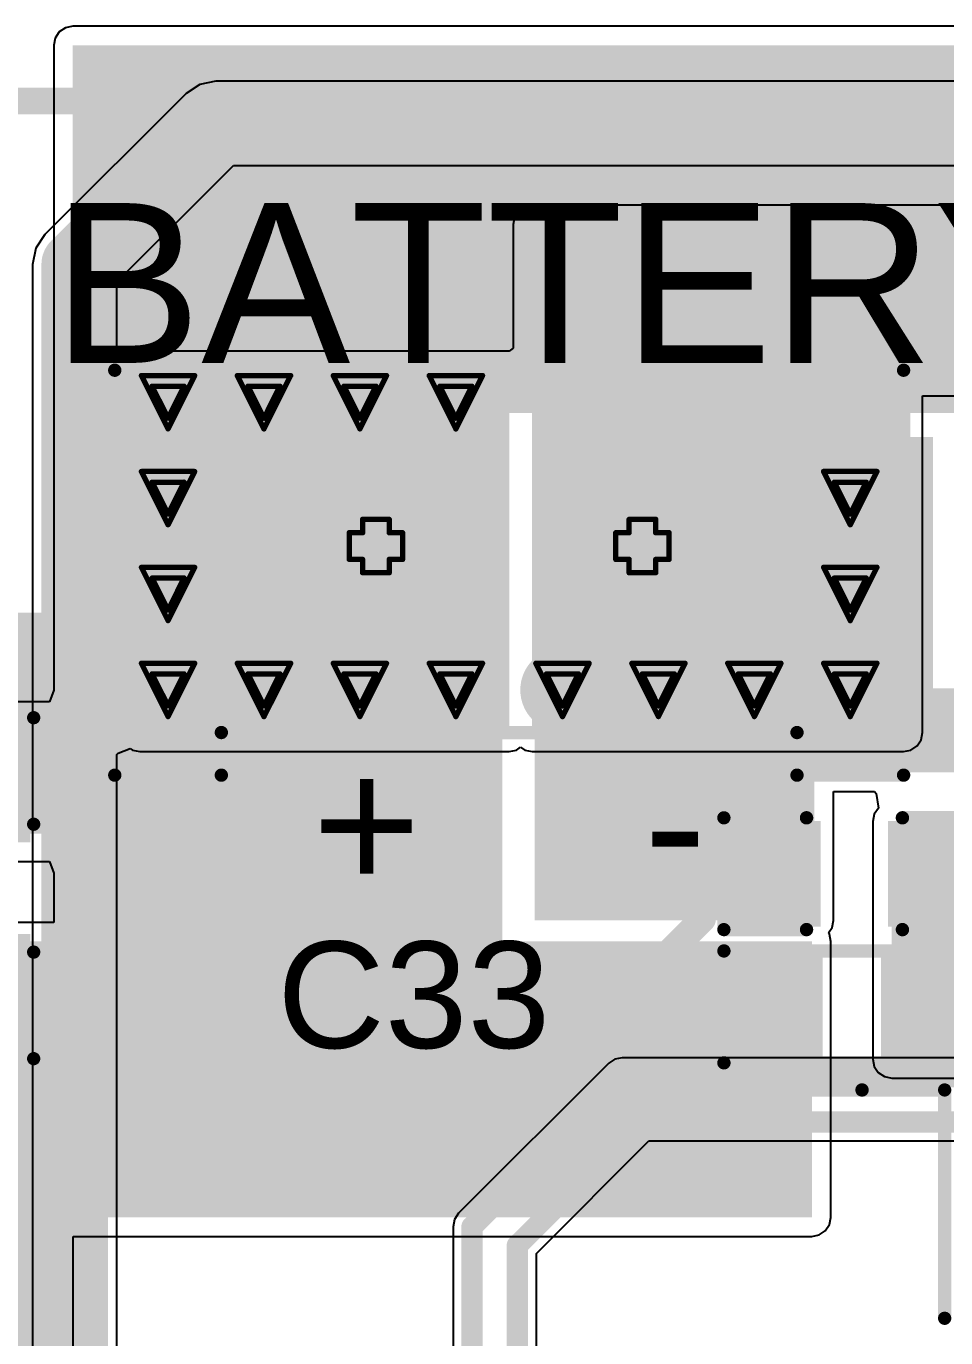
# Model space of a CAD drawing. Header units: millimetres. Extents: x -6 to 194, y -120 to 229.
# Drawn here: x 5.7 to 14.46, y 23.36 to 35.87 of the extents above; entities that cross this region are included whole.
import ezdxf

# ---------------------------------------------------------------- set-up
doc = ezdxf.new("R2010")
doc.units = ezdxf.units.MM
for name, color, linetype in [('BottomLayer', 5, 'Continuous'), ('BottomSolder', 6, 'Continuous'), ('DrillDrawing', 1, 'Continuous'), ('MultiLayer', 9, 'Continuous'), ('PadHoleLayer', 156, 'Continuous'), ('TopLayer', 1, 'Continuous'), ('TopOverlay', 2, 'Continuous'), ('TopPaste', 8, 'Continuous'), ('TopSolder', 216, 'Continuous'), ('ViaHoleLayer', 16, 'Continuous')]:
    doc.layers.add(name, color=color, linetype=linetype)
doc.styles.add('Arial', font='', dxfattribs={"height": 0.2})
doc.styles.get('Arial').set_extended_font_data('Arial')

# ---------------------------------------------------------------- blocks, each defined once
blk = doc.blocks.new('R___0603_5')
at = {"layer": 'TopLayer'}
for points in [[(-0.381, 0.4445), (-0.381, -0.4445), (-1.143, -0.4445), (-1.143, 0.4445)], [(1.143, 0.4445), (1.143, -0.4445), (0.381, -0.4445), (0.381, 0.4445)]]:
    blk.add_hatch(color=1, dxfattribs=at).paths.add_polyline_path(points)
at = {"layer": 'TopPaste'}
for points in [[(-0.381, 0.4445), (-0.381, -0.4445), (-1.143, -0.4445), (-1.143, 0.4445)], [(1.143, 0.4445), (1.143, -0.4445), (0.381, -0.4445), (0.381, 0.4445)]]:
    blk.add_hatch(color=8, dxfattribs=at).paths.add_polyline_path(points)
at = {"layer": 'TopSolder'}
for points in [[(-0.2794, 0.5461), (-0.2794, -0.5461), (-1.2446, -0.5461), (-1.2446, 0.5461)], [(1.2446, 0.5461), (1.2446, -0.5461), (0.2794, -0.5461), (0.2794, 0.5461)]]:
    blk.add_hatch(color=216, dxfattribs=at).paths.add_polyline_path(points)
at = {"layer": 'TopOverlay', "const_width": 0.127}
for points in [[(-1.2192, 0.5334), (1.2192, 0.5334)], [(-1.2192, -0.5334), (-1.2192, 0.5334)], [(1.2192, -0.5334), (1.2192, 0.5334)], [(-1.2192, -0.5334), (1.2192, -0.5334)]]:
    blk.add_lwpolyline(points, dxfattribs=at)
at = {"layer": 'TopOverlay', "const_width": 0.0635}
for points in [[(-1.25095, 0.5334, 1), (-1.18745, 0.5334, 1)], [(-1.25095, 0.5334, 1), (-1.18745, 0.5334, 1)], [(1.18745, 0.5334, 1), (1.25095, 0.5334, 1)], [(1.18745, 0.5334, 1), (1.25095, 0.5334, 1)], [(-1.25095, -0.5334, 1), (-1.18745, -0.5334, 1)], [(-1.25095, -0.5334, 1), (-1.18745, -0.5334, 1)], [(1.18745, -0.5334, 1), (1.25095, -0.5334, 1)], [(1.18745, -0.5334, 1), (1.25095, -0.5334, 1)]]:
    blk.add_lwpolyline(points, format="xyb", close=True, dxfattribs=at)
blk = doc.blocks.new('C___0603_7')
at = {"layer": 'TopLayer'}
for points in [[(-0.381, 0.445), (-0.381, -0.445), (-1.143, -0.445), (-1.143, 0.445)], [(1.143, 0.445), (1.143, -0.445), (0.381, -0.445), (0.381, 0.445)]]:
    blk.add_hatch(color=1, dxfattribs=at).paths.add_polyline_path(points)
at = {"layer": 'TopPaste'}
for points in [[(-0.381, 0.445), (-0.381, -0.445), (-1.143, -0.445), (-1.143, 0.445)], [(1.143, 0.445), (1.143, -0.445), (0.381, -0.445), (0.381, 0.445)]]:
    blk.add_hatch(color=8, dxfattribs=at).paths.add_polyline_path(points)
at = {"layer": 'TopSolder'}
for points in [[(-0.321, 0.504), (-0.321, -0.504), (-1.203, -0.504), (-1.203, 0.504)], [(1.203, 0.504), (1.203, -0.504), (0.321, -0.504), (0.321, 0.504)]]:
    blk.add_hatch(color=216, dxfattribs=at).paths.add_polyline_path(points)
at = {"layer": 'TopOverlay', "const_width": 0.127}
for points in [[(-1.245, 0.533), (-0.457, 0.533)], [(-1.245, -0.533), (-1.245, 0.533)], [(0.457, 0.533), (1.245, 0.533)], [(1.245, -0.533), (1.245, 0.533)], [(-1.245, -0.533), (-0.457, -0.533)], [(0.457, -0.533), (1.245, -0.533)]]:
    blk.add_lwpolyline(points, dxfattribs=at)
at = {"layer": 'TopOverlay', "const_width": 0.0635}
for points in [[(-1.276, 0.533, 1), (-1.213, 0.533, 1)], [(-1.276, 0.533, 1), (-1.213, 0.533, 1)], [(-0.489, 0.533, 1), (-0.425, 0.533, 1)], [(0.425, 0.533, 1), (0.489, 0.533, 1)], [(1.213, 0.533, 1), (1.276, 0.533, 1)], [(1.213, 0.533, 1), (1.276, 0.533, 1)], [(-1.276, -0.533, 1), (-1.213, -0.533, 1)], [(-1.276, -0.533, 1), (-1.213, -0.533, 1)], [(-0.489, -0.533, 1), (-0.425, -0.533, 1)], [(0.425, -0.533, 1), (0.489, -0.533, 1)], [(1.213, -0.533, 1), (1.276, -0.533, 1)], [(1.213, -0.533, 1), (1.276, -0.533, 1)]]:
    blk.add_lwpolyline(points, format="xyb", close=True, dxfattribs=at)
blk = doc.blocks.new('YSPI1040_2R2M_36')
at = {"layer": 'TopLayer'}
for points in [[(-6.8, 2.05), (-2.7, 2.05), (-2.7, -2.05), (-6.8, -2.05)], [(2.7, 2.05), (6.8, 2.05), (6.8, -2.05), (2.7, -2.05)]]:
    blk.add_hatch(color=1, dxfattribs=at).paths.add_polyline_path(points)
at = {"layer": 'TopPaste'}
for points in [[(-6.8, 2.05), (-2.7, 2.05), (-2.7, -2.05), (-6.8, -2.05)], [(2.7, 2.05), (6.8, 2.05), (6.8, -2.05), (2.7, -2.05)]]:
    blk.add_hatch(color=8, dxfattribs=at).paths.add_polyline_path(points)
at = {"layer": 'TopSolder'}
for points in [[(-6.902, 2.152), (-2.598, 2.152), (-2.598, -2.152), (-6.902, -2.152)], [(2.598, 2.152), (6.902, 2.152), (6.902, -2.152), (2.598, -2.152)]]:
    blk.add_hatch(color=216, dxfattribs=at).paths.add_polyline_path(points)
at = {"layer": 'TopOverlay', "const_width": 0.127}
for points in [[(-5.787, 5), (5.787, 5)], [(-5.787, 2.823), (-5.787, 5)], [(-5, 5), (5, 5)], [(5.787, 2.823), (5.787, 5)], [(-5.787, -5), (-5.787, -2.823)], [(5.787, -5), (5.787, -2.823)], [(-5.787, -5), (5.787, -5)]]:
    blk.add_lwpolyline(points, dxfattribs=at)
at = {"layer": 'TopOverlay', "const_width": 0.0635}
for points in [[(-5.819, 5, 1), (-5.756, 5, 1)], [(-5.819, 5, 1), (-5.756, 5, 1)], [(-5.032, 5, 1), (-4.968, 5, 1)], [(4.968, 5, 1), (5.032, 5, 1)], [(5.756, 5, 1), (5.819, 5, 1)], [(5.756, 5, 1), (5.819, 5, 1)], [(-5.819, 2.823, 1), (-5.756, 2.823, 1)], [(5.756, 2.823, 1), (5.819, 2.823, 1)], [(-5.819, -2.823, 1), (-5.756, -2.823, 1)], [(5.756, -2.823, 1), (5.819, -2.823, 1)], [(-5.819, -5, 1), (-5.756, -5, 1)], [(-5.819, -5, 1), (-5.756, -5, 1)], [(5.756, -5, 1), (5.819, -5, 1)], [(5.756, -5, 1), (5.819, -5, 1)]]:
    blk.add_lwpolyline(points, format="xyb", close=True, dxfattribs=at)
blk = doc.blocks.new('B2B_EH_A_LF__SN___42')
at = {"layer": 'BottomLayer'}
h = blk.add_hatch(color=5, dxfattribs=at)
edge = h.paths.add_edge_path()
edge.add_arc((-1.27, 0), 0.762, 0, 360)
h = blk.add_hatch(color=5, dxfattribs=at)
edge = h.paths.add_edge_path()
edge.add_arc((1.27, 0), 0.762, 0, 360)
at = {"layer": 'BottomSolder'}
h = blk.add_hatch(color=6, dxfattribs=at)
edge = h.paths.add_edge_path()
edge.add_arc((-1.27, 0), 0.8636, 0, 360)
h = blk.add_hatch(color=6, dxfattribs=at)
edge = h.paths.add_edge_path()
edge.add_arc((1.27, 0), 0.8636, 0, 360)
at = {"layer": 'MultiLayer'}
h = blk.add_hatch(color=9, dxfattribs=at)
edge = h.paths.add_edge_path()
edge.add_arc((-1.27, 0), 0.762, 0, 360)
h = blk.add_hatch(color=9, dxfattribs=at)
edge = h.paths.add_edge_path()
edge.add_arc((1.27, 0), 0.762, 0, 360)
at = {"layer": 'PadHoleLayer'}
h = blk.add_hatch(color=156, dxfattribs=at)
edge = h.paths.add_edge_path()
edge.add_arc((-1.27, 0), 0.45, 0, 360)
h = blk.add_hatch(color=156, dxfattribs=at)
edge = h.paths.add_edge_path()
edge.add_arc((1.27, 0), 0.45, 0, 360)
at = {"layer": 'TopLayer'}
h = blk.add_hatch(color=1, dxfattribs=at)
edge = h.paths.add_edge_path()
edge.add_arc((-1.27, 0), 0.762, 0, 360)
h = blk.add_hatch(color=1, dxfattribs=at)
edge = h.paths.add_edge_path()
edge.add_arc((1.27, 0), 0.762, 0, 360)
at = {"layer": 'TopSolder'}
h = blk.add_hatch(color=216, dxfattribs=at)
edge = h.paths.add_edge_path()
edge.add_arc((-1.27, 0), 0.8636, 0, 360)
h = blk.add_hatch(color=216, dxfattribs=at)
edge = h.paths.add_edge_path()
edge.add_arc((1.27, 0), 0.8636, 0, 360)
at = {"layer": 'TopOverlay'}
for points, const_width in [([(-3.7592, 1.6764), (3.7592, 1.6764)], 0.127), ([(-3.7592, -2.1844), (-3.7592, 1.6764)], 0.127), ([(3.7592, -2.1844), (3.7592, 1.6764)], 0.127), ([(-2.5654, 0.2794), (-2.2606, -0.0254)], 0.254), ([(-2.5654, -0.3302), (-2.5654, 0.2794)], 0.254), ([(-2.5654, -0.3302), (-2.2606, -0.0254)], 0.254), ([(-2.7432, -2.1844), (-2.7432, -1.778)], 0.127), ([(-2.7432, -1.778), (2.7432, -1.778)], 0.127), ([(2.7432, -2.1844), (2.7432, -1.778)], 0.127), ([(-3.7592, -2.1844), (-2.7432, -2.1844)], 0.127), ([(2.7432, -2.1844), (3.7592, -2.1844)], 0.127)]:
    blk.add_lwpolyline(points, dxfattribs=dict(at, const_width=const_width))
for points, const_width in [([(-3.79095, 1.6764, 1), (-3.72745, 1.6764, 1)], 0.0635), ([(-3.79095, 1.6764, 1), (-3.72745, 1.6764, 1)], 0.0635), ([(3.72745, 1.6764, 1), (3.79095, 1.6764, 1)], 0.0635), ([(3.72745, 1.6764, 1), (3.79095, 1.6764, 1)], 0.0635), ([(-2.6289, 0.2794, 1), (-2.5019, 0.2794, 1)], 0.127), ([(-2.6289, 0.2794, 1), (-2.5019, 0.2794, 1)], 0.127), ([(-2.3241, -0.0254, 1), (-2.1971, -0.0254, 1)], 0.127), ([(-2.3241, -0.0254, 1), (-2.1971, -0.0254, 1)], 0.127), ([(-2.6289, -0.3302, 1), (-2.5019, -0.3302, 1)], 0.127), ([(-2.6289, -0.3302, 1), (-2.5019, -0.3302, 1)], 0.127), ([(-2.77495, -1.778, 1), (-2.71145, -1.778, 1)], 0.0635), ([(-2.77495, -1.778, 1), (-2.71145, -1.778, 1)], 0.0635), ([(2.71145, -1.778, 1), (2.77495, -1.778, 1)], 0.0635), ([(2.71145, -1.778, 1), (2.77495, -1.778, 1)], 0.0635), ([(-3.79095, -2.1844, 1), (-3.72745, -2.1844, 1)], 0.0635), ([(-3.79095, -2.1844, 1), (-3.72745, -2.1844, 1)], 0.0635), ([(-2.77495, -2.1844, 1), (-2.71145, -2.1844, 1)], 0.0635), ([(-2.77495, -2.1844, 1), (-2.71145, -2.1844, 1)], 0.0635), ([(2.71145, -2.1844, 1), (2.77495, -2.1844, 1)], 0.0635), ([(2.71145, -2.1844, 1), (2.77495, -2.1844, 1)], 0.0635), ([(3.72745, -2.1844, 1), (3.79095, -2.1844, 1)], 0.0635), ([(3.72745, -2.1844, 1), (3.79095, -2.1844, 1)], 0.0635)]:
    blk.add_lwpolyline(points, format="xyb", close=True, dxfattribs=dict(at, const_width=const_width))
blk = doc.blocks.new('C___0805_63')
at = {"layer": 'TopLayer'}
for points in [[(-1.524, 0.762), (-0.508, 0.762), (-0.508, -0.762), (-1.524, -0.762)], [(0.508, 0.762), (1.524, 0.762), (1.524, -0.762), (0.508, -0.762)]]:
    blk.add_hatch(color=1, dxfattribs=at).paths.add_polyline_path(points)
at = {"layer": 'TopPaste'}
for points in [[(-1.524, 0.762), (-0.508, 0.762), (-0.508, -0.762), (-1.524, -0.762)], [(0.508, 0.762), (1.524, 0.762), (1.524, -0.762), (0.508, -0.762)]]:
    blk.add_hatch(color=8, dxfattribs=at).paths.add_polyline_path(points)
at = {"layer": 'TopSolder'}
for points in [[(-1.594, 0.832), (-0.438, 0.832), (-0.438, -0.832), (-1.594, -0.832)], [(0.438, 0.832), (1.594, 0.832), (1.594, -0.832), (0.438, -0.832)]]:
    blk.add_hatch(color=216, dxfattribs=at).paths.add_polyline_path(points)
at = {"layer": 'TopOverlay', "const_width": 0.127}
for points in [[(-1.626, -0.864), (-1.626, 0.864)], [(-0.61, 0.864), (-1.626, 0.864)], [(1.626, 0.864), (0.61, 0.864)], [(1.626, -0.864), (1.626, 0.864)], [(-0.61, -0.864), (-1.626, -0.864)], [(1.626, -0.864), (0.61, -0.864)]]:
    blk.add_lwpolyline(points, dxfattribs=at)
at = {"layer": 'TopOverlay', "const_width": 0.0635}
for points in [[(-1.657, 0.864, 1), (-1.594, 0.864, 1)], [(-1.657, 0.864, 1), (-1.594, 0.864, 1)], [(-0.641, 0.864, 1), (-0.578, 0.864, 1)], [(0.578, 0.864, 1), (0.641, 0.864, 1)], [(1.594, 0.864, 1), (1.657, 0.864, 1)], [(1.594, 0.864, 1), (1.657, 0.864, 1)], [(-1.657, -0.864, 1), (-1.594, -0.864, 1)], [(-1.657, -0.864, 1), (-1.594, -0.864, 1)], [(-0.641, -0.864, 1), (-0.578, -0.864, 1)], [(0.578, -0.864, 1), (0.641, -0.864, 1)], [(1.594, -0.864, 1), (1.657, -0.864, 1)], [(1.594, -0.864, 1), (1.657, -0.864, 1)]]:
    blk.add_lwpolyline(points, format="xyb", close=True, dxfattribs=at)

msp = doc.modelspace()

# ---------------------------------------------------------------- hatches: boundary and pattern name
at = {"layer": 'BottomLayer'}
for points in [[(10.517, 32.525), (21.089, 32.525), (21.089, 33.979), (10.517, 33.979)], [(10.517, 29.134), (14.057, 29.134), (14.057, 33.979), (10.517, 33.979)], [(6.779, 29.134), (10.298, 29.134), (10.298, 32.588), (6.779, 32.588)]]:
    msp.add_hatch(color=5, dxfattribs=at).paths.add_polyline_path(points)
h = msp.add_hatch(color=5, dxfattribs=at)
edge = h.paths.add_edge_path()
edge.add_arc((7.047, 32.283), 0.3, 0, 360)
h = msp.add_hatch(color=5, dxfattribs=at)
edge = h.paths.add_edge_path()
edge.add_arc((7.961, 32.283), 0.3, 0, 360)
h = msp.add_hatch(color=5, dxfattribs=at)
edge = h.paths.add_edge_path()
edge.add_arc((8.875, 32.283), 0.3, 0, 360)
h = msp.add_hatch(color=5, dxfattribs=at)
edge = h.paths.add_edge_path()
edge.add_arc((9.79, 32.283), 0.3, 0, 360)
h = msp.add_hatch(color=5, dxfattribs=at)
edge = h.paths.add_edge_path()
edge.add_arc((7.047, 31.369), 0.3, 0, 360)
h = msp.add_hatch(color=5, dxfattribs=at)
edge = h.paths.add_edge_path()
edge.add_arc((13.549, 31.369), 0.3, 0, 360)
h = msp.add_hatch(color=5, dxfattribs=at)
edge = h.paths.add_edge_path()
edge.add_arc((7.047, 30.455), 0.3, 0, 360)
h = msp.add_hatch(color=5, dxfattribs=at)
edge = h.paths.add_edge_path()
edge.add_arc((13.549, 30.455), 0.3, 0, 360)
h = msp.add_hatch(color=5, dxfattribs=at)
edge = h.paths.add_edge_path()
edge.add_arc((7.047, 29.54), 0.3, 0, 360)
h = msp.add_hatch(color=5, dxfattribs=at)
edge = h.paths.add_edge_path()
edge.add_arc((7.961, 29.54), 0.3, 0, 360)
h = msp.add_hatch(color=5, dxfattribs=at)
edge = h.paths.add_edge_path()
edge.add_arc((8.875, 29.54), 0.3, 0, 360)
h = msp.add_hatch(color=5, dxfattribs=at)
edge = h.paths.add_edge_path()
edge.add_arc((9.79, 29.54), 0.3, 0, 360)
h = msp.add_hatch(color=5, dxfattribs=at)
edge = h.paths.add_edge_path()
edge.add_arc((10.806, 29.54), 0.3, 0, 360)
h = msp.add_hatch(color=5, dxfattribs=at)
edge = h.paths.add_edge_path()
edge.add_arc((11.72, 29.54), 0.3, 0, 360)
h = msp.add_hatch(color=5, dxfattribs=at)
edge = h.paths.add_edge_path()
edge.add_arc((12.635, 29.54), 0.3, 0, 360)
h = msp.add_hatch(color=5, dxfattribs=at)
edge = h.paths.add_edge_path()
edge.add_arc((13.549, 29.54), 0.3, 0, 360)
at = {"layer": 'BottomSolder'}
h = msp.add_hatch(color=6, dxfattribs=at)
edge = h.paths.add_edge_path()
edge.add_arc((7.047, 32.283), 0.402, 0, 360)
h = msp.add_hatch(color=6, dxfattribs=at)
edge = h.paths.add_edge_path()
edge.add_arc((7.961, 32.283), 0.402, 0, 360)
h = msp.add_hatch(color=6, dxfattribs=at)
edge = h.paths.add_edge_path()
edge.add_arc((8.875, 32.283), 0.402, 0, 360)
h = msp.add_hatch(color=6, dxfattribs=at)
edge = h.paths.add_edge_path()
edge.add_arc((9.79, 32.283), 0.402, 0, 360)
h = msp.add_hatch(color=6, dxfattribs=at)
edge = h.paths.add_edge_path()
edge.add_arc((7.047, 31.369), 0.402, 0, 360)
h = msp.add_hatch(color=6, dxfattribs=at)
edge = h.paths.add_edge_path()
edge.add_arc((13.549, 31.369), 0.402, 0, 360)
h = msp.add_hatch(color=6, dxfattribs=at)
edge = h.paths.add_edge_path()
edge.add_arc((7.047, 30.455), 0.402, 0, 360)
h = msp.add_hatch(color=6, dxfattribs=at)
edge = h.paths.add_edge_path()
edge.add_arc((13.549, 30.455), 0.402, 0, 360)
h = msp.add_hatch(color=6, dxfattribs=at)
edge = h.paths.add_edge_path()
edge.add_arc((7.047, 29.54), 0.402, 0, 360)
h = msp.add_hatch(color=6, dxfattribs=at)
edge = h.paths.add_edge_path()
edge.add_arc((7.961, 29.54), 0.402, 0, 360)
h = msp.add_hatch(color=6, dxfattribs=at)
edge = h.paths.add_edge_path()
edge.add_arc((8.875, 29.54), 0.402, 0, 360)
h = msp.add_hatch(color=6, dxfattribs=at)
edge = h.paths.add_edge_path()
edge.add_arc((9.79, 29.54), 0.402, 0, 360)
h = msp.add_hatch(color=6, dxfattribs=at)
edge = h.paths.add_edge_path()
edge.add_arc((10.806, 29.54), 0.402, 0, 360)
h = msp.add_hatch(color=6, dxfattribs=at)
edge = h.paths.add_edge_path()
edge.add_arc((11.72, 29.54), 0.402, 0, 360)
h = msp.add_hatch(color=6, dxfattribs=at)
edge = h.paths.add_edge_path()
edge.add_arc((12.635, 29.54), 0.402, 0, 360)
h = msp.add_hatch(color=6, dxfattribs=at)
edge = h.paths.add_edge_path()
edge.add_arc((13.549, 29.54), 0.402, 0, 360)
at = {"layer": 'TopLayer'}
for points in [[(6.138, 24.841), (10.233, 24.841), (10.233, 35.687), (6.138, 35.687)], [(6.138, 32.182), (18.33, 32.182), (18.33, 35.687), (6.138, 35.687)], [(10.541, 28.754), (14.338, 28.754), (14.338, 31.953), (10.541, 31.953)], [(10.541, 27.343), (13.208, 27.343), (13.208, 31.953), (10.541, 31.953)], [(1.905, 28.169), (5.842, 28.169), (5.842, 30.277), (1.905, 30.277)], [(10.554, 28.754), (19.606, 28.754), (19.606, 29.556), (10.554, 29.556)], [(13.945, 27.484), (16.554, 27.484), (16.554, 28.286), (13.945, 28.286)], [(13.945, 26.021), (14.732, 26.021), (14.732, 28.233), (13.945, 28.233)], [(0.635, 18.631), (5.961, 18.631), (5.961, 27.142), (0.635, 27.142)], [(1.87, 24.511), (13.183, 24.511), (13.183, 27.142), (1.87, 27.142)], [(6.158, 26.074), (13.183, 26.074), (13.183, 26.963), (6.158, 26.963)]]:
    msp.add_hatch(color=1, dxfattribs=at).paths.add_polyline_path(points)
h = msp.add_hatch(color=1, dxfattribs=at)
edge = h.paths.add_edge_path()
edge.add_arc((7.047, 32.283), 0.3, 0, 360)
h = msp.add_hatch(color=1, dxfattribs=at)
edge = h.paths.add_edge_path()
edge.add_arc((7.961, 32.283), 0.3, 0, 360)
h = msp.add_hatch(color=1, dxfattribs=at)
edge = h.paths.add_edge_path()
edge.add_arc((8.875, 32.283), 0.3, 0, 360)
h = msp.add_hatch(color=1, dxfattribs=at)
edge = h.paths.add_edge_path()
edge.add_arc((9.79, 32.283), 0.3, 0, 360)
h = msp.add_hatch(color=1, dxfattribs=at)
edge = h.paths.add_edge_path()
edge.add_arc((7.047, 31.369), 0.3, 0, 360)
h = msp.add_hatch(color=1, dxfattribs=at)
edge = h.paths.add_edge_path()
edge.add_arc((13.549, 31.369), 0.3, 0, 360)
h = msp.add_hatch(color=1, dxfattribs=at)
edge = h.paths.add_edge_path()
edge.add_arc((7.047, 30.455), 0.3, 0, 360)
h = msp.add_hatch(color=1, dxfattribs=at)
edge = h.paths.add_edge_path()
edge.add_arc((13.549, 30.455), 0.3, 0, 360)
h = msp.add_hatch(color=1, dxfattribs=at)
edge = h.paths.add_edge_path()
edge.add_arc((7.047, 29.54), 0.3, 0, 360)
h = msp.add_hatch(color=1, dxfattribs=at)
edge = h.paths.add_edge_path()
edge.add_arc((7.961, 29.54), 0.3, 0, 360)
h = msp.add_hatch(color=1, dxfattribs=at)
edge = h.paths.add_edge_path()
edge.add_arc((8.875, 29.54), 0.3, 0, 360)
h = msp.add_hatch(color=1, dxfattribs=at)
edge = h.paths.add_edge_path()
edge.add_arc((9.79, 29.54), 0.3, 0, 360)
h = msp.add_hatch(color=1, dxfattribs=at)
edge = h.paths.add_edge_path()
edge.add_arc((10.806, 29.54), 0.3, 0, 360)
h = msp.add_hatch(color=1, dxfattribs=at)
edge = h.paths.add_edge_path()
edge.add_arc((11.72, 29.54), 0.3, 0, 360)
h = msp.add_hatch(color=1, dxfattribs=at)
edge = h.paths.add_edge_path()
edge.add_arc((12.635, 29.54), 0.3, 0, 360)
h = msp.add_hatch(color=1, dxfattribs=at)
edge = h.paths.add_edge_path()
edge.add_arc((13.549, 29.54), 0.3, 0, 360)
at = {"layer": 'TopSolder'}
h = msp.add_hatch(color=216, dxfattribs=at)
edge = h.paths.add_edge_path()
edge.add_arc((7.047, 32.283), 0.402, 0, 360)
h = msp.add_hatch(color=216, dxfattribs=at)
edge = h.paths.add_edge_path()
edge.add_arc((7.961, 32.283), 0.402, 0, 360)
h = msp.add_hatch(color=216, dxfattribs=at)
edge = h.paths.add_edge_path()
edge.add_arc((8.875, 32.283), 0.402, 0, 360)
h = msp.add_hatch(color=216, dxfattribs=at)
edge = h.paths.add_edge_path()
edge.add_arc((9.79, 32.283), 0.402, 0, 360)
h = msp.add_hatch(color=216, dxfattribs=at)
edge = h.paths.add_edge_path()
edge.add_arc((7.047, 31.369), 0.402, 0, 360)
h = msp.add_hatch(color=216, dxfattribs=at)
edge = h.paths.add_edge_path()
edge.add_arc((13.549, 31.369), 0.402, 0, 360)
h = msp.add_hatch(color=216, dxfattribs=at)
edge = h.paths.add_edge_path()
edge.add_arc((7.047, 30.455), 0.402, 0, 360)
h = msp.add_hatch(color=216, dxfattribs=at)
edge = h.paths.add_edge_path()
edge.add_arc((13.549, 30.455), 0.402, 0, 360)
h = msp.add_hatch(color=216, dxfattribs=at)
edge = h.paths.add_edge_path()
edge.add_arc((7.047, 29.54), 0.402, 0, 360)
h = msp.add_hatch(color=216, dxfattribs=at)
edge = h.paths.add_edge_path()
edge.add_arc((7.961, 29.54), 0.402, 0, 360)
h = msp.add_hatch(color=216, dxfattribs=at)
edge = h.paths.add_edge_path()
edge.add_arc((8.875, 29.54), 0.402, 0, 360)
h = msp.add_hatch(color=216, dxfattribs=at)
edge = h.paths.add_edge_path()
edge.add_arc((9.79, 29.54), 0.402, 0, 360)
h = msp.add_hatch(color=216, dxfattribs=at)
edge = h.paths.add_edge_path()
edge.add_arc((10.806, 29.54), 0.402, 0, 360)
h = msp.add_hatch(color=216, dxfattribs=at)
edge = h.paths.add_edge_path()
edge.add_arc((11.72, 29.54), 0.402, 0, 360)
h = msp.add_hatch(color=216, dxfattribs=at)
edge = h.paths.add_edge_path()
edge.add_arc((12.635, 29.54), 0.402, 0, 360)
h = msp.add_hatch(color=216, dxfattribs=at)
edge = h.paths.add_edge_path()
edge.add_arc((13.549, 29.54), 0.402, 0, 360)
at = {"layer": 'ViaHoleLayer'}
h = msp.add_hatch(color=16, dxfattribs=at)
edge = h.paths.add_edge_path()
edge.add_arc((7.047, 32.283), 0.15, 0, 360)
h = msp.add_hatch(color=16, dxfattribs=at)
edge = h.paths.add_edge_path()
edge.add_arc((7.961, 32.283), 0.15, 0, 360)
h = msp.add_hatch(color=16, dxfattribs=at)
edge = h.paths.add_edge_path()
edge.add_arc((8.875, 32.283), 0.15, 0, 360)
h = msp.add_hatch(color=16, dxfattribs=at)
edge = h.paths.add_edge_path()
edge.add_arc((9.79, 32.283), 0.15, 0, 360)
h = msp.add_hatch(color=16, dxfattribs=at)
edge = h.paths.add_edge_path()
edge.add_arc((7.047, 31.369), 0.15, 0, 360)
h = msp.add_hatch(color=16, dxfattribs=at)
edge = h.paths.add_edge_path()
edge.add_arc((13.549, 31.369), 0.15, 0, 360)
h = msp.add_hatch(color=16, dxfattribs=at)
edge = h.paths.add_edge_path()
edge.add_arc((7.047, 30.455), 0.15, 0, 360)
h = msp.add_hatch(color=16, dxfattribs=at)
edge = h.paths.add_edge_path()
edge.add_arc((13.549, 30.455), 0.15, 0, 360)
h = msp.add_hatch(color=16, dxfattribs=at)
edge = h.paths.add_edge_path()
edge.add_arc((7.047, 29.54), 0.15, 0, 360)
h = msp.add_hatch(color=16, dxfattribs=at)
edge = h.paths.add_edge_path()
edge.add_arc((7.961, 29.54), 0.15, 0, 360)
h = msp.add_hatch(color=16, dxfattribs=at)
edge = h.paths.add_edge_path()
edge.add_arc((8.875, 29.54), 0.15, 0, 360)
h = msp.add_hatch(color=16, dxfattribs=at)
edge = h.paths.add_edge_path()
edge.add_arc((9.79, 29.54), 0.15, 0, 360)
h = msp.add_hatch(color=16, dxfattribs=at)
edge = h.paths.add_edge_path()
edge.add_arc((10.806, 29.54), 0.15, 0, 360)
h = msp.add_hatch(color=16, dxfattribs=at)
edge = h.paths.add_edge_path()
edge.add_arc((11.72, 29.54), 0.15, 0, 360)
h = msp.add_hatch(color=16, dxfattribs=at)
edge = h.paths.add_edge_path()
edge.add_arc((12.635, 29.54), 0.15, 0, 360)
h = msp.add_hatch(color=16, dxfattribs=at)
edge = h.paths.add_edge_path()
edge.add_arc((13.549, 29.54), 0.15, 0, 360)

# ---------------------------------------------------------------- linework, layer by layer
at = {"layer": 'BottomLayer'}
for p, q in [((7.349, 35.314), (7.219, 35.227)), ((7.502, 35.345), (7.349, 35.314)), ((23.615, 35.345), (7.502, 35.345)), ((7.219, 35.227), (5.874, 33.882)), ((6.559, 33.432), (7.669, 34.542)), ((7.669, 34.542), (23.448, 34.542)), ((10.447, 34.147), (10.388, 34.108)), ((10.517, 34.161), (10.447, 34.147)), ((21.089, 34.161), (10.517, 34.161)), ((10.349, 34.049), (10.335, 33.979)), ((10.388, 34.108), (10.349, 34.049)), ((10.335, 33.979), (10.335, 32.8)), ((5.874, 33.882), (5.787, 33.752)), ((5.787, 33.752), (5.756, 33.598)), ((5.756, 33.598), (5.756, 19.039)), ((6.559, 32.796), (6.559, 33.432)), ((6.571, 32.786), (6.559, 32.796)), ((6.686, 32.74), (6.571, 32.786)), ((6.779, 32.77), (6.709, 32.756)), ((10.298, 32.77), (6.779, 32.77)), ((10.335, 32.8), (10.298, 32.77)), ((6.709, 32.756), (6.686, 32.74)), ((14.238, 29.134), (14.238, 32.343)), ((14.238, 32.343), (16.152, 32.343)), ((14.185, 29.006), (14.225, 29.064)), ((14.225, 29.064), (14.238, 29.134)), ((6.559, 28.926), (6.571, 28.936)), ((6.559, 19.205), (6.559, 28.926)), ((6.571, 28.936), (6.686, 28.982)), ((6.686, 28.982), (6.709, 28.966)), ((6.709, 28.966), (6.779, 28.953)), ((6.779, 28.953), (10.298, 28.953)), ((10.298, 28.953), (10.367, 28.966)), ((10.367, 28.966), (10.407, 28.993)), ((10.407, 28.993), (10.447, 28.966)), ((10.447, 28.966), (10.517, 28.953)), ((10.517, 28.953), (14.057, 28.953)), ((14.057, 28.953), (14.126, 28.966)), ((14.126, 28.966), (14.185, 29.006)), ((11.306, 26.021), (11.247, 25.981)), ((11.375, 26.034), (11.306, 26.021)), ((23.788, 26.034), (11.375, 26.034)), ((11.247, 25.981), (9.816, 24.55)), ((10.557, 24.168), (11.629, 25.24)), ((11.629, 25.24), (21.279, 25.24)), ((9.816, 24.55), (9.777, 24.491)), ((9.777, 24.491), (9.763, 24.422)), ((9.763, 24.422), (9.763, 24.271)), ((9.763, 24.271), (9.763, 14.311)), ((10.557, 18.358), (10.557, 24.168))]:
    msp.add_line(p, q, dxfattribs=at)
for points, const_width in [([(6.158, 33.598), (7.502, 34.943)], 0.635), ([(7.502, 34.943), (23.615, 34.943)], 0.635), ([(6.158, 19.039), (6.158, 33.598)], 0.635), ([(9.944, 24.422), (11.375, 25.853)], 0.203), ([(11.375, 25.853), (23.863, 25.853)], 0.203), ([(10.403, 24.271), (11.554, 25.421)], 0.203), ([(11.554, 25.421), (24.042, 25.421)], 0.203), ([(9.944, 24.271), (9.944, 24.422)], 0.203), ([(9.944, 14.311), (9.944, 24.271)], 0.203), ([(10.376, 24.243), (10.403, 24.271)], 0.203), ([(10.376, 18.358), (10.376, 24.243)], 0.203)]:
    msp.add_lwpolyline(points, dxfattribs=dict(at, const_width=const_width))
for points, const_width in [([(7.344, 34.943, 1), (7.661, 34.943, 1)], 0.318), ([(7.344, 34.943, 1), (7.661, 34.943, 1)], 0.318), ([(5.999, 33.598, 1), (6.316, 33.598, 1)], 0.318), ([(5.999, 33.598, 1), (6.316, 33.598, 1)], 0.318), ([(11.324, 25.853, 1), (11.426, 25.853, 1)], 0.102), ([(11.324, 25.853, 1), (11.426, 25.853, 1)], 0.102), ([(11.503, 25.421, 1), (11.605, 25.421, 1)], 0.102), ([(11.503, 25.421, 1), (11.605, 25.421, 1)], 0.102), ([(9.893, 24.422, 1), (9.995, 24.422, 1)], 0.102), ([(9.893, 24.422, 1), (9.995, 24.422, 1)], 0.102), ([(9.893, 24.271, 1), (9.995, 24.271, 1)], 0.102), ([(9.893, 24.271, 1), (9.995, 24.271, 1)], 0.102), ([(10.325, 24.243, 1), (10.427, 24.243, 1)], 0.102), ([(10.325, 24.243, 1), (10.427, 24.243, 1)], 0.102), ([(10.352, 24.271, 1), (10.454, 24.271, 1)], 0.102), ([(10.352, 24.271, 1), (10.454, 24.271, 1)], 0.102)]:
    msp.add_lwpolyline(points, format="xyb", close=True, dxfattribs=dict(at, const_width=const_width))
at = {"layer": 'DrillDrawing', "const_width": 0.0508}
for points in [[(6.793, 32.537), (7.301, 32.537)], [(6.793, 32.537), (7.047, 32.029)], [(7.047, 32.029), (7.301, 32.537)], [(7.707, 32.537), (8.215, 32.537)], [(7.707, 32.537), (7.961, 32.029)], [(7.961, 32.029), (8.215, 32.537)], [(8.621, 32.537), (9.129, 32.537)], [(8.621, 32.537), (8.875, 32.029)], [(8.875, 32.029), (9.129, 32.537)], [(9.536, 32.537), (10.044, 32.537)], [(9.536, 32.537), (9.79, 32.029)], [(9.79, 32.029), (10.044, 32.537)], [(6.894, 32.436), (7.199, 32.436)], [(6.894, 32.436), (7.047, 32.131)], [(7.047, 32.131), (7.199, 32.436)], [(7.809, 32.436), (8.113, 32.436)], [(7.809, 32.436), (7.961, 32.131)], [(7.961, 32.131), (8.113, 32.436)], [(8.723, 32.436), (9.028, 32.436)], [(8.723, 32.436), (8.875, 32.131)], [(8.875, 32.131), (9.028, 32.436)], [(9.637, 32.436), (9.942, 32.436)], [(9.637, 32.436), (9.79, 32.131)], [(9.79, 32.131), (9.942, 32.436)], [(6.793, 31.623), (7.301, 31.623)], [(6.793, 31.623), (7.047, 31.115)], [(7.047, 31.115), (7.301, 31.623)], [(13.295, 31.623), (13.803, 31.623)], [(13.295, 31.623), (13.549, 31.115)], [(13.549, 31.115), (13.803, 31.623)], [(6.894, 31.521), (7.199, 31.521)], [(6.894, 31.521), (7.047, 31.217)], [(7.047, 31.217), (7.199, 31.521)], [(13.397, 31.521), (13.701, 31.521)], [(13.397, 31.521), (13.549, 31.217)], [(13.549, 31.217), (13.701, 31.521)], [(8.901, 31.039), (8.901, 31.166)], [(8.901, 31.166), (9.155, 31.166)], [(9.155, 31.039), (9.155, 31.166)], [(11.441, 31.039), (11.441, 31.166)], [(11.441, 31.166), (11.695, 31.166)], [(11.695, 31.039), (11.695, 31.166)], [(8.774, 30.785), (8.774, 31.039)], [(8.774, 31.039), (8.901, 31.039)], [(9.155, 31.039), (9.282, 31.039)], [(9.282, 30.785), (9.282, 31.039)], [(11.314, 30.785), (11.314, 31.039)], [(11.314, 31.039), (11.441, 31.039)], [(11.695, 31.039), (11.822, 31.039)], [(11.822, 30.785), (11.822, 31.039)], [(8.774, 30.785), (8.901, 30.785)], [(8.901, 30.658), (8.901, 30.785)], [(9.155, 30.785), (9.282, 30.785)], [(9.155, 30.658), (9.155, 30.785)], [(11.314, 30.785), (11.441, 30.785)], [(11.441, 30.658), (11.441, 30.785)], [(11.695, 30.785), (11.822, 30.785)], [(11.695, 30.658), (11.695, 30.785)], [(6.793, 30.709), (7.301, 30.709)], [(6.793, 30.709), (7.047, 30.201)], [(7.047, 30.201), (7.301, 30.709)], [(8.901, 30.658), (9.155, 30.658)], [(11.441, 30.658), (11.695, 30.658)], [(13.295, 30.709), (13.803, 30.709)], [(13.295, 30.709), (13.549, 30.201)], [(13.549, 30.201), (13.803, 30.709)], [(6.894, 30.607), (7.199, 30.607)], [(6.894, 30.607), (7.047, 30.302)], [(7.047, 30.302), (7.199, 30.607)], [(13.397, 30.607), (13.701, 30.607)], [(13.397, 30.607), (13.549, 30.302)], [(13.549, 30.302), (13.701, 30.607)], [(6.793, 29.794), (7.301, 29.794)], [(6.793, 29.794), (7.047, 29.286)], [(7.047, 29.286), (7.301, 29.794)], [(7.707, 29.794), (8.215, 29.794)], [(7.707, 29.794), (7.961, 29.286)], [(7.961, 29.286), (8.215, 29.794)], [(8.621, 29.794), (9.129, 29.794)], [(8.621, 29.794), (8.875, 29.286)], [(8.875, 29.286), (9.129, 29.794)], [(9.536, 29.794), (10.044, 29.794)], [(9.536, 29.794), (9.79, 29.286)], [(9.79, 29.286), (10.044, 29.794)], [(10.552, 29.794), (11.06, 29.794)], [(10.552, 29.794), (10.806, 29.286)], [(10.806, 29.286), (11.06, 29.794)], [(11.466, 29.794), (11.974, 29.794)], [(11.466, 29.794), (11.72, 29.286)], [(11.72, 29.286), (11.974, 29.794)], [(12.381, 29.794), (12.889, 29.794)], [(12.381, 29.794), (12.635, 29.286)], [(12.635, 29.286), (12.889, 29.794)], [(13.295, 29.794), (13.803, 29.794)], [(13.295, 29.794), (13.549, 29.286)], [(13.549, 29.286), (13.803, 29.794)], [(6.894, 29.693), (7.199, 29.693)], [(6.894, 29.693), (7.047, 29.388)], [(7.047, 29.388), (7.199, 29.693)], [(7.809, 29.693), (8.113, 29.693)], [(7.809, 29.693), (7.961, 29.388)], [(7.961, 29.388), (8.113, 29.693)], [(8.723, 29.693), (9.028, 29.693)], [(8.723, 29.693), (8.875, 29.388)], [(8.875, 29.388), (9.028, 29.693)], [(9.637, 29.693), (9.942, 29.693)], [(9.637, 29.693), (9.79, 29.388)], [(9.79, 29.388), (9.942, 29.693)], [(10.653, 29.693), (10.958, 29.693)], [(10.653, 29.693), (10.806, 29.388)], [(10.806, 29.388), (10.958, 29.693)], [(11.568, 29.693), (11.873, 29.693)], [(11.568, 29.693), (11.72, 29.388)], [(11.72, 29.388), (11.873, 29.693)], [(12.482, 29.693), (12.787, 29.693)], [(12.482, 29.693), (12.635, 29.388)], [(12.635, 29.388), (12.787, 29.693)], [(13.397, 29.693), (13.701, 29.693)], [(13.397, 29.693), (13.549, 29.388)], [(13.549, 29.388), (13.701, 29.693)]]:
    msp.add_lwpolyline(points, dxfattribs=at)
at = {"layer": 'DrillDrawing', "const_width": 0.0254}
for points in [[(6.78, 32.537, 1), (6.805, 32.537, 1)], [(6.78, 32.537, 1), (6.805, 32.537, 1)], [(7.288, 32.537, 1), (7.313, 32.537, 1)], [(7.288, 32.537, 1), (7.313, 32.537, 1)], [(7.694, 32.537, 1), (7.72, 32.537, 1)], [(7.694, 32.537, 1), (7.72, 32.537, 1)], [(8.202, 32.537, 1), (8.228, 32.537, 1)], [(8.202, 32.537, 1), (8.228, 32.537, 1)], [(8.609, 32.537, 1), (8.634, 32.537, 1)], [(8.609, 32.537, 1), (8.634, 32.537, 1)], [(9.117, 32.537, 1), (9.142, 32.537, 1)], [(9.117, 32.537, 1), (9.142, 32.537, 1)], [(9.523, 32.537, 1), (9.549, 32.537, 1)], [(9.523, 32.537, 1), (9.549, 32.537, 1)], [(10.031, 32.537, 1), (10.057, 32.537, 1)], [(10.031, 32.537, 1), (10.057, 32.537, 1)], [(6.882, 32.436, 1), (6.907, 32.436, 1)], [(6.882, 32.436, 1), (6.907, 32.436, 1)], [(7.186, 32.436, 1), (7.212, 32.436, 1)], [(7.186, 32.436, 1), (7.212, 32.436, 1)], [(7.796, 32.436, 1), (7.821, 32.436, 1)], [(7.796, 32.436, 1), (7.821, 32.436, 1)], [(8.101, 32.436, 1), (8.126, 32.436, 1)], [(8.101, 32.436, 1), (8.126, 32.436, 1)], [(8.71, 32.436, 1), (8.736, 32.436, 1)], [(8.71, 32.436, 1), (8.736, 32.436, 1)], [(9.015, 32.436, 1), (9.041, 32.436, 1)], [(9.015, 32.436, 1), (9.041, 32.436, 1)], [(9.625, 32.436, 1), (9.65, 32.436, 1)], [(9.625, 32.436, 1), (9.65, 32.436, 1)], [(9.93, 32.436, 1), (9.955, 32.436, 1)], [(9.93, 32.436, 1), (9.955, 32.436, 1)], [(7.034, 32.131, 1), (7.059, 32.131, 1)], [(7.034, 32.131, 1), (7.059, 32.131, 1)], [(7.948, 32.131, 1), (7.974, 32.131, 1)], [(7.948, 32.131, 1), (7.974, 32.131, 1)], [(8.863, 32.131, 1), (8.888, 32.131, 1)], [(8.863, 32.131, 1), (8.888, 32.131, 1)], [(9.777, 32.131, 1), (9.803, 32.131, 1)], [(9.777, 32.131, 1), (9.803, 32.131, 1)], [(7.034, 32.029, 1), (7.059, 32.029, 1)], [(7.034, 32.029, 1), (7.059, 32.029, 1)], [(7.948, 32.029, 1), (7.974, 32.029, 1)], [(7.948, 32.029, 1), (7.974, 32.029, 1)], [(8.863, 32.029, 1), (8.888, 32.029, 1)], [(8.863, 32.029, 1), (8.888, 32.029, 1)], [(9.777, 32.029, 1), (9.803, 32.029, 1)], [(9.777, 32.029, 1), (9.803, 32.029, 1)], [(6.78, 31.623, 1), (6.805, 31.623, 1)], [(6.78, 31.623, 1), (6.805, 31.623, 1)], [(7.288, 31.623, 1), (7.313, 31.623, 1)], [(7.288, 31.623, 1), (7.313, 31.623, 1)], [(13.282, 31.623, 1), (13.308, 31.623, 1)], [(13.282, 31.623, 1), (13.308, 31.623, 1)], [(13.79, 31.623, 1), (13.816, 31.623, 1)], [(13.79, 31.623, 1), (13.816, 31.623, 1)], [(6.882, 31.521, 1), (6.907, 31.521, 1)], [(6.882, 31.521, 1), (6.907, 31.521, 1)], [(7.186, 31.521, 1), (7.212, 31.521, 1)], [(7.186, 31.521, 1), (7.212, 31.521, 1)], [(13.384, 31.521, 1), (13.409, 31.521, 1)], [(13.384, 31.521, 1), (13.409, 31.521, 1)], [(13.689, 31.521, 1), (13.714, 31.521, 1)], [(13.689, 31.521, 1), (13.714, 31.521, 1)], [(7.034, 31.217, 1), (7.059, 31.217, 1)], [(7.034, 31.217, 1), (7.059, 31.217, 1)], [(7.034, 31.115, 1), (7.059, 31.115, 1)], [(7.034, 31.115, 1), (7.059, 31.115, 1)], [(8.888, 31.166, 1), (8.914, 31.166, 1)], [(8.888, 31.166, 1), (8.914, 31.166, 1)], [(9.142, 31.166, 1), (9.168, 31.166, 1)], [(9.142, 31.166, 1), (9.168, 31.166, 1)], [(11.428, 31.166, 1), (11.454, 31.166, 1)], [(11.428, 31.166, 1), (11.454, 31.166, 1)], [(11.682, 31.166, 1), (11.708, 31.166, 1)], [(11.682, 31.166, 1), (11.708, 31.166, 1)], [(13.536, 31.217, 1), (13.562, 31.217, 1)], [(13.536, 31.217, 1), (13.562, 31.217, 1)], [(13.536, 31.115, 1), (13.562, 31.115, 1)], [(13.536, 31.115, 1), (13.562, 31.115, 1)], [(8.761, 31.039, 1), (8.787, 31.039, 1)], [(8.761, 31.039, 1), (8.787, 31.039, 1)], [(8.888, 31.039, 1), (8.914, 31.039, 1)], [(8.888, 31.039, 1), (8.914, 31.039, 1)], [(9.142, 31.039, 1), (9.168, 31.039, 1)], [(9.142, 31.039, 1), (9.168, 31.039, 1)], [(9.269, 31.039, 1), (9.295, 31.039, 1)], [(9.269, 31.039, 1), (9.295, 31.039, 1)], [(11.301, 31.039, 1), (11.327, 31.039, 1)], [(11.301, 31.039, 1), (11.327, 31.039, 1)], [(11.428, 31.039, 1), (11.454, 31.039, 1)], [(11.428, 31.039, 1), (11.454, 31.039, 1)], [(11.682, 31.039, 1), (11.708, 31.039, 1)], [(11.682, 31.039, 1), (11.708, 31.039, 1)], [(11.809, 31.039, 1), (11.835, 31.039, 1)], [(11.809, 31.039, 1), (11.835, 31.039, 1)], [(8.761, 30.785, 1), (8.787, 30.785, 1)], [(8.761, 30.785, 1), (8.787, 30.785, 1)], [(8.888, 30.785, 1), (8.914, 30.785, 1)], [(8.888, 30.785, 1), (8.914, 30.785, 1)], [(9.142, 30.785, 1), (9.168, 30.785, 1)], [(9.142, 30.785, 1), (9.168, 30.785, 1)], [(9.269, 30.785, 1), (9.295, 30.785, 1)], [(9.269, 30.785, 1), (9.295, 30.785, 1)], [(11.301, 30.785, 1), (11.327, 30.785, 1)], [(11.301, 30.785, 1), (11.327, 30.785, 1)], [(11.428, 30.785, 1), (11.454, 30.785, 1)], [(11.428, 30.785, 1), (11.454, 30.785, 1)], [(11.682, 30.785, 1), (11.708, 30.785, 1)], [(11.682, 30.785, 1), (11.708, 30.785, 1)], [(11.809, 30.785, 1), (11.835, 30.785, 1)], [(11.809, 30.785, 1), (11.835, 30.785, 1)], [(6.78, 30.709, 1), (6.805, 30.709, 1)], [(6.78, 30.709, 1), (6.805, 30.709, 1)], [(7.288, 30.709, 1), (7.313, 30.709, 1)], [(7.288, 30.709, 1), (7.313, 30.709, 1)], [(8.888, 30.658, 1), (8.914, 30.658, 1)], [(8.888, 30.658, 1), (8.914, 30.658, 1)], [(9.142, 30.658, 1), (9.168, 30.658, 1)], [(9.142, 30.658, 1), (9.168, 30.658, 1)], [(11.428, 30.658, 1), (11.454, 30.658, 1)], [(11.428, 30.658, 1), (11.454, 30.658, 1)], [(11.682, 30.658, 1), (11.708, 30.658, 1)], [(11.682, 30.658, 1), (11.708, 30.658, 1)], [(13.282, 30.709, 1), (13.308, 30.709, 1)], [(13.282, 30.709, 1), (13.308, 30.709, 1)], [(13.79, 30.709, 1), (13.816, 30.709, 1)], [(13.79, 30.709, 1), (13.816, 30.709, 1)], [(6.882, 30.607, 1), (6.907, 30.607, 1)], [(6.882, 30.607, 1), (6.907, 30.607, 1)], [(7.186, 30.607, 1), (7.212, 30.607, 1)], [(7.186, 30.607, 1), (7.212, 30.607, 1)], [(13.384, 30.607, 1), (13.409, 30.607, 1)], [(13.384, 30.607, 1), (13.409, 30.607, 1)], [(13.689, 30.607, 1), (13.714, 30.607, 1)], [(13.689, 30.607, 1), (13.714, 30.607, 1)], [(7.034, 30.302, 1), (7.059, 30.302, 1)], [(7.034, 30.302, 1), (7.059, 30.302, 1)], [(13.536, 30.302, 1), (13.562, 30.302, 1)], [(13.536, 30.302, 1), (13.562, 30.302, 1)], [(7.034, 30.201, 1), (7.059, 30.201, 1)], [(7.034, 30.201, 1), (7.059, 30.201, 1)], [(13.536, 30.201, 1), (13.562, 30.201, 1)], [(13.536, 30.201, 1), (13.562, 30.201, 1)], [(6.78, 29.794, 1), (6.805, 29.794, 1)], [(6.78, 29.794, 1), (6.805, 29.794, 1)], [(7.288, 29.794, 1), (7.313, 29.794, 1)], [(7.288, 29.794, 1), (7.313, 29.794, 1)], [(7.694, 29.794, 1), (7.72, 29.794, 1)], [(7.694, 29.794, 1), (7.72, 29.794, 1)], [(8.202, 29.794, 1), (8.228, 29.794, 1)], [(8.202, 29.794, 1), (8.228, 29.794, 1)], [(8.609, 29.794, 1), (8.634, 29.794, 1)], [(8.609, 29.794, 1), (8.634, 29.794, 1)], [(9.117, 29.794, 1), (9.142, 29.794, 1)], [(9.117, 29.794, 1), (9.142, 29.794, 1)], [(9.523, 29.794, 1), (9.549, 29.794, 1)], [(9.523, 29.794, 1), (9.549, 29.794, 1)], [(10.031, 29.794, 1), (10.057, 29.794, 1)], [(10.031, 29.794, 1), (10.057, 29.794, 1)], [(10.539, 29.794, 1), (10.565, 29.794, 1)], [(10.539, 29.794, 1), (10.565, 29.794, 1)], [(11.047, 29.794, 1), (11.073, 29.794, 1)], [(11.047, 29.794, 1), (11.073, 29.794, 1)], [(11.454, 29.794, 1), (11.479, 29.794, 1)], [(11.454, 29.794, 1), (11.479, 29.794, 1)], [(11.962, 29.794, 1), (11.987, 29.794, 1)], [(11.962, 29.794, 1), (11.987, 29.794, 1)], [(12.368, 29.794, 1), (12.393, 29.794, 1)], [(12.368, 29.794, 1), (12.393, 29.794, 1)], [(12.876, 29.794, 1), (12.901, 29.794, 1)], [(12.876, 29.794, 1), (12.901, 29.794, 1)], [(13.282, 29.794, 1), (13.308, 29.794, 1)], [(13.282, 29.794, 1), (13.308, 29.794, 1)], [(13.79, 29.794, 1), (13.816, 29.794, 1)], [(13.79, 29.794, 1), (13.816, 29.794, 1)], [(6.882, 29.693, 1), (6.907, 29.693, 1)], [(6.882, 29.693, 1), (6.907, 29.693, 1)], [(7.186, 29.693, 1), (7.212, 29.693, 1)], [(7.186, 29.693, 1), (7.212, 29.693, 1)], [(7.796, 29.693, 1), (7.821, 29.693, 1)], [(7.796, 29.693, 1), (7.821, 29.693, 1)], [(8.101, 29.693, 1), (8.126, 29.693, 1)], [(8.101, 29.693, 1), (8.126, 29.693, 1)], [(8.71, 29.693, 1), (8.736, 29.693, 1)], [(8.71, 29.693, 1), (8.736, 29.693, 1)], [(9.015, 29.693, 1), (9.041, 29.693, 1)], [(9.015, 29.693, 1), (9.041, 29.693, 1)], [(9.625, 29.693, 1), (9.65, 29.693, 1)], [(9.625, 29.693, 1), (9.65, 29.693, 1)], [(9.93, 29.693, 1), (9.955, 29.693, 1)], [(9.93, 29.693, 1), (9.955, 29.693, 1)], [(10.641, 29.693, 1), (10.666, 29.693, 1)], [(10.641, 29.693, 1), (10.666, 29.693, 1)], [(10.946, 29.693, 1), (10.971, 29.693, 1)], [(10.946, 29.693, 1), (10.971, 29.693, 1)], [(11.555, 29.693, 1), (11.581, 29.693, 1)], [(11.555, 29.693, 1), (11.581, 29.693, 1)], [(11.86, 29.693, 1), (11.885, 29.693, 1)], [(11.86, 29.693, 1), (11.885, 29.693, 1)], [(12.47, 29.693, 1), (12.495, 29.693, 1)], [(12.47, 29.693, 1), (12.495, 29.693, 1)], [(12.774, 29.693, 1), (12.8, 29.693, 1)], [(12.774, 29.693, 1), (12.8, 29.693, 1)], [(13.384, 29.693, 1), (13.409, 29.693, 1)], [(13.384, 29.693, 1), (13.409, 29.693, 1)], [(13.689, 29.693, 1), (13.714, 29.693, 1)], [(13.689, 29.693, 1), (13.714, 29.693, 1)], [(7.034, 29.388, 1), (7.059, 29.388, 1)], [(7.034, 29.388, 1), (7.059, 29.388, 1)], [(7.948, 29.388, 1), (7.974, 29.388, 1)], [(7.948, 29.388, 1), (7.974, 29.388, 1)], [(8.863, 29.388, 1), (8.888, 29.388, 1)], [(8.863, 29.388, 1), (8.888, 29.388, 1)], [(9.777, 29.388, 1), (9.803, 29.388, 1)], [(9.777, 29.388, 1), (9.803, 29.388, 1)], [(10.793, 29.388, 1), (10.819, 29.388, 1)], [(10.793, 29.388, 1), (10.819, 29.388, 1)], [(11.708, 29.388, 1), (11.733, 29.388, 1)], [(11.708, 29.388, 1), (11.733, 29.388, 1)], [(12.622, 29.388, 1), (12.647, 29.388, 1)], [(12.622, 29.388, 1), (12.647, 29.388, 1)], [(13.536, 29.388, 1), (13.562, 29.388, 1)], [(13.536, 29.388, 1), (13.562, 29.388, 1)], [(7.034, 29.286, 1), (7.059, 29.286, 1)], [(7.034, 29.286, 1), (7.059, 29.286, 1)], [(7.948, 29.286, 1), (7.974, 29.286, 1)], [(7.948, 29.286, 1), (7.974, 29.286, 1)], [(8.863, 29.286, 1), (8.888, 29.286, 1)], [(8.863, 29.286, 1), (8.888, 29.286, 1)], [(9.777, 29.286, 1), (9.803, 29.286, 1)], [(9.777, 29.286, 1), (9.803, 29.286, 1)], [(10.793, 29.286, 1), (10.819, 29.286, 1)], [(10.793, 29.286, 1), (10.819, 29.286, 1)], [(11.708, 29.286, 1), (11.733, 29.286, 1)], [(11.708, 29.286, 1), (11.733, 29.286, 1)], [(12.622, 29.286, 1), (12.647, 29.286, 1)], [(12.622, 29.286, 1), (12.647, 29.286, 1)], [(13.536, 29.286, 1), (13.562, 29.286, 1)], [(13.536, 29.286, 1), (13.562, 29.286, 1)]]:
    msp.add_lwpolyline(points, format="xyb", close=True, dxfattribs=at)
at = {"layer": 'TopLayer'}
for p, q in [((6.01, 35.815), (5.971, 35.756)), ((6.069, 35.854), (6.01, 35.815)), ((6.138, 35.868), (6.069, 35.854)), ((18.33, 35.868), (6.138, 35.868)), ((5.971, 35.756), (5.957, 35.687)), ((5.957, 35.687), (5.957, 32.182)), ((5.957, 32.182), (5.957, 29.539)), ((5.957, 29.539), (5.918, 29.428)), ((5.83, 29.428), (5.156, 29.428)), ((5.918, 29.428), (5.83, 29.428)), ((13.389, 27.343), (13.389, 28.573)), ((13.389, 28.573), (13.78, 28.573)), ((13.78, 28.573), (13.795, 28.552)), ((13.795, 28.552), (13.817, 28.414)), ((13.817, 28.414), (13.778, 28.355)), ((13.778, 28.355), (13.764, 28.286)), ((13.764, 28.286), (13.764, 28.237)), ((13.764, 28.237), (13.763, 28.233)), ((13.763, 28.233), (13.763, 26.021)), ((5.156, 27.904), (5.83, 27.904)), ((5.83, 27.904), (5.918, 27.904)), ((5.918, 27.904), (5.957, 27.793)), ((5.957, 27.793), (5.957, 27.323)), ((5.957, 27.323), (0.635, 27.323)), ((13.342, 27.223), (13.375, 27.274)), ((13.375, 27.274), (13.389, 27.343)), ((13.35, 27.211), (13.342, 27.223)), ((13.364, 27.142), (13.35, 27.211)), ((13.364, 24.511), (13.364, 27.142)), ((13.763, 26.021), (13.777, 25.951)), ((13.777, 25.951), (13.816, 25.892)), ((13.816, 25.892), (13.875, 25.853)), ((13.875, 25.853), (13.945, 25.839)), ((13.945, 25.839), (14.732, 25.839)), ((13.35, 24.442), (13.364, 24.511)), ((13.311, 24.383), (13.35, 24.442)), ((6.143, 18.631), (6.143, 24.33)), ((6.143, 24.33), (13.183, 24.33)), ((13.183, 24.33), (13.252, 24.344)), ((13.252, 24.344), (13.311, 24.383))]:
    msp.add_line(p, q, dxfattribs=at)
at = {"layer": 'TopLayer', "const_width": 0.508}
for points in [[(4.902, 26.634), (7.413, 26.634)], [(7.413, 26.634), (8.153, 25.894)], [(5.309, 24.957), (6.051, 25.699)]]:
    msp.add_lwpolyline(points, dxfattribs=at)
at = {"layer": 'TopLayer', "const_width": 0.254}
for points in [[(7.286, 26.634, 1), (7.54, 26.634, 1)], [(7.286, 26.634, 1), (7.54, 26.634, 1)], [(8.026, 25.894, 1), (8.28, 25.894, 1)], [(5.924, 25.699, 1), (6.178, 25.699, 1)]]:
    msp.add_lwpolyline(points, format="xyb", close=True, dxfattribs=at)
at = {"layer": 'TopOverlay', "const_width": 0.254}
for points in [[(3.012, 35.154), (68.012, 35.154)], [(11.76, 26.975), (12.141, 27.356)], [(11.074, 26.975), (11.76, 26.975)]]:
    msp.add_lwpolyline(points, dxfattribs=at)
at = {"layer": 'TopOverlay', "const_width": 0.127}
for points in [[(12.078, 27.356, 1), (12.205, 27.356, 1)], [(11.011, 26.975, 1), (11.138, 26.975, 1)], [(11.697, 26.975, 1), (11.824, 26.975, 1)], [(11.697, 26.975, 1), (11.824, 26.975, 1)]]:
    msp.add_lwpolyline(points, format="xyb", close=True, dxfattribs=at)

# ---------------------------------------------------------------- block references
for name, p in [('B2B_EH_A_LF__SN___42', (10.298, 30.912)), ('C___0603_7', (13.589, 27.788)), ('R___0603_5', (13.564, 26.518)), ('YSPI1040_2R2M_36', (8.661, 20.726))]:
    msp.add_blockref(name, p)
at = {"rotation": 270}
msp.add_blockref('C___0805_63', (4.902, 27.65), dxfattribs=at)

# ---------------------------------------------------------------- texts
at = {"layer": 'TopOverlay', "style": 'Arial'}
for s, height, p in [('BATTERY CONNECTOR', 1.524, (5.944, 32.658)), ('C33', 1.016, (8.087, 26.126))]:
    msp.add_text(s, height=height, dxfattribs=at).set_placement(p)
msp.add_text('+', height=1.27, rotation=360, dxfattribs=at).set_placement((8.421, 27.627))
at = {"layer": 'TopOverlay', "style": 'Arial', "text_generation_flag": 2}
msp.add_text('-', height=1.27, rotation=360, dxfattribs=at).set_placement((12.175, 27.627))

doc.saveas('drawing.dxf')
